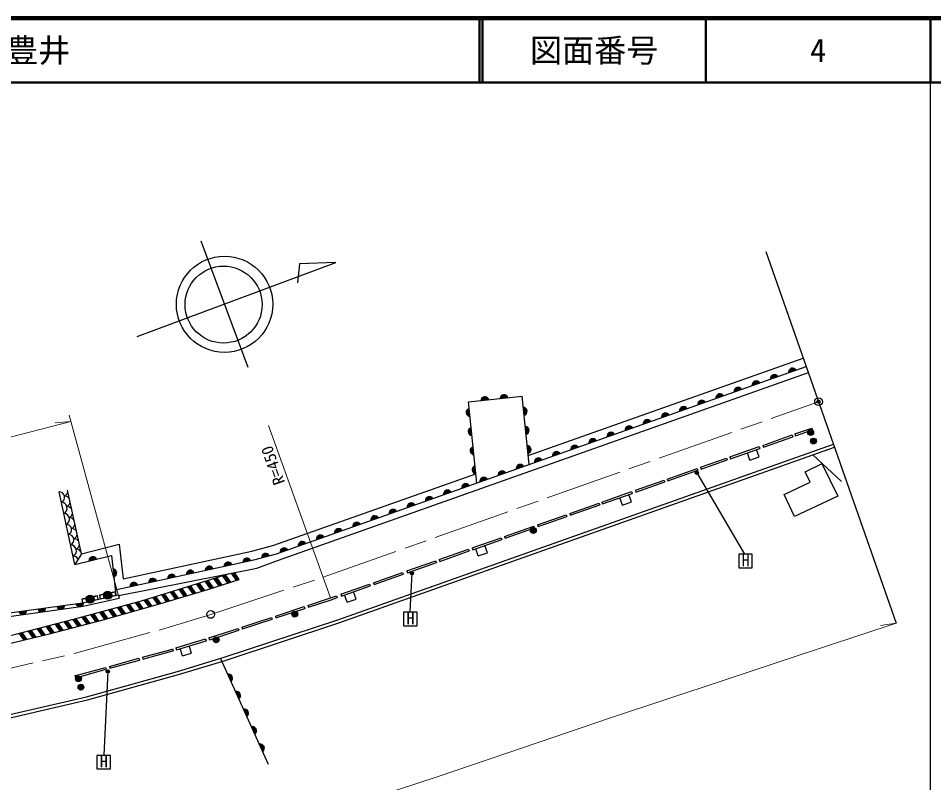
# Model space of a CAD drawing. Units: millimetres at full size, sheet at 1:1000; details may follow other scales. Extents: x 40000 to 680000, y 20000 to 380000.
# Drawn here: x 436936 to 579500, y 260887 to 380000 of the extents above; entities that cross this region are included whole.
import ezdxf
from ezdxf.enums import TextEntityAlignment as Align

# ---------------------------------------------------------------- set-up
doc = ezdxf.new("R2010")
doc.units = ezdxf.units.MM
doc.header["$LTSCALE"] = 1000
doc.header["$PDMODE"] = 32
doc.header["$PDSIZE"] = 500
doc.linetypes.add('CHAIN', pattern=[18.5, 12, -1.5, 3.5, -1.5])
for name, color, linetype, lineweight in [('M-BGD', 7, 'Continuous', 25), ('M-BGD-EXST', 7, 'Continuous', 25), ('M-BMK', 2, 'CHAIN', 13), ('M-BMK-OTRS', 5, 'Continuous', 25), ('M-BMK-SRVR', 3, 'Continuous', 25), ('M-STR-HTXT', 7, 'Continuous', 13), ('M-STR-STRC', 7, 'Continuous', 25), ('M-TTL', 2, 'Continuous', 140), ('M-TTL-BAND', 7, 'Continuous', 25), ('M-TTL-LINE', 7, 'Continuous', 50)]:
    doc.layers.add(name, color=color, linetype=linetype, lineweight=lineweight)
doc.layers.add('M-OTRS', color=6, linetype='Continuous')
doc.layers.add('M-TTL-TXT', color=7, linetype='Continuous')
doc.styles.add('ＭＳ ゴシック', font='')
doc.styles.get('ＭＳ ゴシック').set_extended_font_data('MS Gothic')

msp = doc.modelspace()

# ---------------------------------------------------------------- hatches: boundary and pattern name
at = {"layer": 'M-BGD'}
for points in [[(556902, 324754), (558082, 325171, 0.84072)], [(554074, 323753), (555254, 324171, 0.84072)], [(548417, 321752), (549597, 322170, 0.84072)], [(551245, 322753), (552425, 323170, 0.84072)], [(508971, 320445), (510216, 320573, 0.84072)], [(511955, 320752), (513200, 320881, 0.84072)], [(545589, 320752), (546769, 321169, 0.84072)], [(515588, 319382), (515716, 318136, 0.84072)], [(539932, 318751), (541112, 319169, 0.84072)], [(542760, 319752), (543940, 320169, 0.84072)], [(507282, 317966), (507154, 319211, 0.84072)], [(537104, 317751), (538284, 318168, 0.84072)], [(534276, 316750), (535456, 317168, 0.84072)], [(507589, 314982), (507461, 316227, 0.84072)], [(515895, 316397), (516024, 315152, 0.84072)], [(528619, 314750), (529799, 315167, 0.84072)], [(531447, 315750), (532627, 316167, 0.84072)], [(559887, 315463, 0.41421), (560342, 315008, 0.41421), (560797, 315463, 1)], [(525791, 313749), (526971, 314167, 0.84072)], [(560326, 314126, 0.41421), (560781, 313671, 0.41421), (561236, 314126, 1)], [(507896, 311997), (507768, 313243, 0.84072)], [(516203, 313413), (516331, 312168, 0.84072)], [(520134, 311748), (521314, 312166, 0.84072)], [(522962, 312749), (524142, 313166, 0.84072)], [(517306, 310748), (518486, 311165, 0.84072)], [(508203, 309013), (508075, 310258, 0.84072)], [(511649, 308747), (512829, 309165, 0.84072)], [(514478, 309748), (515658, 310165, 0.84072)], [(508821, 307747), (510001, 308164, 0.84072)], [(505993, 306746), (507173, 307164, 0.84072)], [(500336, 304746), (501516, 305163, 0.84072)], [(503164, 305746), (504344, 306163, 0.84072)], [(497508, 303745), (498688, 304163, 0.84072)], [(491851, 301744), (493031, 302162, 0.84072)], [(494680, 302745), (495860, 303162, 0.84072)], [(489023, 300744), (490203, 301161, 0.84072)], [(483366, 298743), (484546, 299161, 0.84072)], [(486195, 299744), (487375, 300161, 0.84072)], [(516695, 300175, 0.41421), (517150, 299720, 0.41421), (517605, 300175, 1)], [(480538, 297743), (481718, 298160, 0.84072)], [(474824, 295921), (476033, 296245, 0.84072)], [(477710, 296742), (478890, 297160, 0.84072)], [(447923, 295425), (449137, 295730, 0.84072)], [(468972, 294598), (470196, 294862, 0.84072)], [(471905, 295229), (473129, 295492, 0.84072)], [(451665, 294207), (451807, 292963, 0.84072)], [(463106, 293337), (464330, 293600, 0.84072)], [(466039, 293968), (467263, 294231, 0.84072)], [(457240, 292076), (458464, 292339, 0.84072)], [(460173, 292707), (461397, 292970, 0.84072)], [(454307, 291445), (455531, 291709, 0.84072)], [(447487, 289482, 0.41421), (448112, 288857, 0.41421), (448737, 289482, 1)], [(450231, 290094, 0.41421), (450856, 289469, 0.41421), (451481, 290094, 1)], [(441199, 288141), (439964, 287937, 0.84072)], [(444170, 288551), (442936, 288347, 0.84072)], [(447140, 288977), (445905, 288773, 0.84072)], [(438227, 287731), (436992, 287527, 0.84072)], [(479536, 287170, 0.41421), (479991, 286715, 0.41421), (480446, 287170, 1)], [(467303, 283135, 0.41421), (467758, 282680, 0.41421), (468213, 283135, 1)], [(445845, 277093, 0.41421), (446300, 276638, 0.41421), (446755, 277093, 1)], [(469524, 277807), (470040, 276667, 0.84072)], [(446234, 275765, 0.41421), (446689, 275310, 0.41421), (447144, 275765, 1)], [(470761, 275075), (471278, 273935, 0.84072)], [(471999, 272342), (472516, 271202, 0.84072)], [(473237, 269609), (473754, 268469, 0.84072)], [(474475, 266877), (474991, 265736, 0.84072)]]:
    msp.add_hatch(color=256, dxfattribs=at).paths.add_polyline_path(points)
at = {"layer": 'M-BGD-EXST'}
for points in [[(542389, 309064, 0.41421), (542728, 308964, 0.41421), (542828, 309303, 1)], [(498016, 293410, 0.41421), (498356, 293310, 0.41421), (498455, 293649, 1)], [(450653, 278100, 0.41421), (450992, 278000, 0.41421), (451092, 278340, 1)]]:
    msp.add_hatch(color=256, dxfattribs=at).paths.add_polyline_path(points)
at = {"layer": 'M-STR-STRC'}
for points in [[(466501, 292418), (466049, 292278), (466876, 291104), (467324, 291249)], [(467844, 292855), (467399, 292707), (468220, 291540), (468668, 291685)], [(469182, 293301), (468736, 293152), (469565, 291976), (470013, 292121)], [(470609, 293619), (470126, 293523), (470909, 292412), (471357, 292557)], [(462431, 291164), (461978, 291025), (462774, 289894), (463231, 290028)], [(463788, 291582), (463335, 291443), (464144, 290294), (464601, 290427)], [(465145, 292000), (464692, 291861), (465514, 290693), (465971, 290827)], [(457003, 289493), (456551, 289354), (457291, 288302), (457749, 288434)], [(458360, 289911), (457908, 289772), (458664, 288697), (459122, 288829)], [(459717, 290329), (459265, 290189), (460035, 289095), (460491, 289229)], [(461074, 290746), (460621, 290607), (461405, 289495), (461861, 289628)], [(452857, 288347), (452394, 288223), (453173, 287116), (453631, 287248)], [(454246, 288719), (453783, 288595), (454546, 287511), (455003, 287643)], [(455635, 289091), (455172, 288967), (455919, 287907), (456376, 288038)], [(447637, 285599), (448103, 285719), (447301, 286857), (446838, 286733)], [(449035, 285958), (449501, 286078), (448690, 287230), (448227, 287106)], [(450428, 286325), (450885, 286457), (450079, 287602), (449616, 287478)], [(451800, 286721), (452258, 286852), (451468, 287974), (451005, 287850)], [(441731, 285389), (441266, 285267), (442045, 284161), (442511, 284280)], [(443443, 284520), (443909, 284640), (443125, 285753), (442660, 285632)], [(444841, 284880), (445307, 285000), (444519, 286118), (444055, 285997)], [(446239, 285239), (446705, 285359), (445912, 286485), (445532, 286383), (445449, 286361)], [(437819, 283128), (438289, 283242), (437548, 284294), (437083, 284173)], [(438942, 284659), (438477, 284537), (439229, 283470), (439699, 283584)], [(440336, 285024), (439872, 284902), (440639, 283813), (441109, 283927)]]:
    msp.add_hatch(color=256, dxfattribs=at).paths.add_polyline_path(points)

# ---------------------------------------------------------------- linework, layer by layer
at = {"layer": 'M-BGD'}
for p, q in [((516358, 311898), (559186, 327046)), ((507047, 320247), (515411, 321108)), ((516506, 310465), (515411, 321108)), ((508351, 307580), (507047, 320247)), ((552872, 313456), (557474, 315081)), ((557474, 315081), (557574, 314798)), ((557891, 315228), (560512, 316154)), ((557891, 315228), (557991, 314946)), ((557991, 314946), (560612, 315871)), ((560512, 316154), (560612, 315871)), ((552972, 313173), (557574, 314798)), ((547772, 311655), (552314, 313259)), ((547872, 311372), (552414, 312976)), ((550887, 311164), (550488, 312296)), ((552302, 311664), (551902, 312795)), ((552314, 313259), (552414, 312976)), ((552872, 313456), (552972, 313173)), ((543201, 310041), (547236, 311466)), ((543301, 309758), (547336, 311183)), ((547236, 311466), (547336, 311183)), ((547772, 311655), (547872, 311372)), ((550887, 311164), (552302, 311664)), ((565144, 307830), (560654, 311980)), ((537999, 308204), (542661, 309850)), ((538099, 307921), (542761, 309567)), ((542661, 309850), (542761, 309567)), ((543201, 310041), (543301, 309758)), ((533034, 306450), (537507, 308030)), ((537507, 308030), (537607, 307747)), ((537999, 308204), (538099, 307921)), ((533134, 306168), (537607, 307747)), ((445745, 294878), (443279, 306205)), ((446757, 296576), (444598, 306492)), ((527807, 304605), (532461, 306248)), ((527907, 304322), (532561, 305965)), ((531019, 304148), (530619, 305280)), ((532433, 304648), (532034, 305779)), ((532461, 306248), (532561, 305965)), ((533034, 306450), (533134, 306168)), ((522807, 302839), (527423, 304469)), ((522907, 302556), (527523, 304186)), ((527423, 304469), (527523, 304186)), ((527807, 304605), (527907, 304322)), ((531019, 304148), (532433, 304648)), ((517792, 301068), (522274, 302651)), ((517892, 300785), (522374, 302368)), ((522274, 302651), (522374, 302368)), ((522807, 302839), (522907, 302556)), ((512658, 299255), (517248, 300876)), ((517248, 300876), (517348, 300593)), ((517792, 301068), (517892, 300785)), ((512758, 298972), (517348, 300593)), ((507615, 297474), (512127, 299068)), ((507715, 297191), (512227, 298785)), ((512127, 299068), (512227, 298785)), ((512658, 299255), (512758, 298972)), ((446757, 296576), (445745, 294878)), ((502483, 295662), (507067, 297281)), ((502582, 295379), (507167, 296998)), ((507067, 297281), (507167, 296998)), ((507615, 297474), (507715, 297191)), ((508569, 296220), (508169, 297352)), ((508569, 296220), (509983, 296720)), ((509983, 296720), (509584, 297851)), ((497432, 293878), (501965, 295479)), ((497532, 293595), (502065, 295196)), ((501965, 295479), (502065, 295196)), ((502483, 295662), (502582, 295379)), ((497432, 293878), (497532, 293595)), ((492242, 292045), (496775, 293646)), ((492342, 291763), (496874, 293363)), ((496775, 293646), (496874, 293363)), ((487154, 290249), (491645, 291835)), ((487254, 289966), (491745, 291552)), ((491645, 291835), (491745, 291552)), ((492242, 292045), (492342, 291763)), ((446831, 289484), (449271, 290028)), ((449575, 290096), (452015, 290640)), ((452548, 290183), (452668, 289646)), ((486501, 290018), (486601, 289735)), ((487154, 290249), (487254, 289966)), ((488137, 289005), (487737, 290136)), ((488137, 289005), (489551, 289504)), ((489551, 289504), (489152, 290636)), ((476966, 286846), (481444, 288326)), ((477060, 286561), (481538, 288041)), ((481444, 288326), (481538, 288041)), ((482047, 288525), (482141, 288240)), ((471768, 285129), (476369, 286649)), ((476369, 286649), (476463, 286364)), ((476966, 286846), (477060, 286561)), ((471768, 285129), (471862, 284844)), ((471862, 284844), (476463, 286364)), ((471198, 284941), (471292, 284656)), ((461474, 281892), (466104, 283304)), ((461562, 281605), (466192, 283017)), ((466104, 283304), (466192, 283017)), ((466623, 283462), (466710, 283175)), ((460968, 281738), (461055, 281451)), ((461474, 281892), (461562, 281605)), ((462483, 280631), (462133, 281779)), ((462483, 280631), (463918, 281069)), ((463918, 281069), (463567, 282217)), ((451123, 279010), (455718, 280280)), ((451203, 278721), (455797, 279990)), ((455718, 280280), (455797, 279990)), ((456271, 280433), (456351, 280143)), ((475908, 263714), (468453, 280172)), ((450517, 278842), (450596, 278553)), ((451123, 279010), (451203, 278721)), ((445761, 277570), (445828, 277277))]:
    msp.add_line(p, q, dxfattribs=at)
for points in [[(452038, 290957), (473615, 295597), (477151, 296545), (559648, 325725)], [(452579, 290045), (474068, 294304), (477447, 295589), (559979, 324781)], [(379187, 262218), (379332, 262229), (389745, 263526), (401897, 265051), (412072, 266738), (429006, 269997), (447568, 274293), (461726, 278205), (469022, 280431), (486709, 286274), (563877, 313654)], [(379226, 261719), (379382, 261731), (389807, 263030), (401969, 264556), (412160, 266246), (429110, 269508), (447691, 273808), (461865, 277725), (469174, 279954), (486872, 285801), (564042, 313182)], [(562100, 310643), (564558, 305546), (557847, 302354), (556236, 305780), (560279, 307742), (559488, 309353), (562112, 310618)], [(453252, 292651), (473287, 296958), (476735, 297883), (508203, 309013)], [(446757, 296576), (452633, 298050), (453252, 292651)], [(445745, 294878), (451424, 296304), (452137, 290091)], [(323119, 270829), (344300, 272735), (389270, 280164), (418847, 284809), (427526, 286255), (446954, 288935), (452548, 290183)], [(323119, 270277), (344370, 272189), (389357, 279621), (418935, 284266), (427609, 285711), (447051, 288393), (452668, 289646)], [(447506, 289635), (446831, 289484), (446954, 288935), (447629, 289086)], [(449332, 289754), (449271, 290028), (448596, 289878)], [(448718, 289329), (449394, 289479), (449332, 289754)], [(450250, 290247), (449575, 290096), (449697, 289547), (450372, 289698)], [(452076, 290366), (452015, 290640), (451339, 290490)], [(451462, 289941), (452137, 290091), (452076, 290366)], [(482047, 288525), (485543, 289680), (486501, 290018)], [(482141, 288240), (485640, 289396), (486601, 289735)], [(466623, 283462), (467932, 283862), (471198, 284941)], [(466710, 283175), (468023, 283576), (471292, 284656)], [(456271, 280433), (460721, 281662), (460968, 281738)], [(456351, 280143), (460805, 281374), (461055, 281451)], [(445761, 277570), (446682, 277783), (450517, 278842)], [(445828, 277277), (446756, 277492), (450596, 278553)]]:
    msp.add_lwpolyline(points, dxfattribs=at)
for centre, radius in [((560342, 315463), 455), ((560781, 314126), 455), ((517150, 300175), 455), ((448112, 289482), 625), ((450856, 290094), 625), ((479991, 287170), 455), ((467758, 283135), 455), ((446300, 277093), 455), ((446689, 275765), 455)]:
    msp.add_circle(centre, radius, dxfattribs=at)
for centre, radius, start, end in [((557528, 324859), 635, 29.37043, 189.58816), ((554700, 323859), 635, 29.37043, 189.58816), ((549043, 321858), 635, 29.37043, 189.58816), ((551872, 322859), 635, 29.37043, 189.58816), ((509604, 320401), 635, 15.76725, 175.98498), ((512589, 320708), 635, 15.76725, 175.98498), ((546215, 320858), 635, 29.37043, 189.58816), ((515544, 318748), 635, 285.76725, 85.98498), ((540559, 318857), 635, 29.37043, 189.58816), ((543387, 319857), 635, 29.37043, 189.58816), ((507326, 318600), 635, 105.76725, 265.98498), ((537730, 317857), 635, 29.37043, 189.58816), ((534902, 316856), 635, 29.37043, 189.58816), ((507633, 315615), 635, 105.76725, 265.98498), ((515851, 315764), 635, 285.76725, 85.98498), ((529245, 314855), 635, 29.37043, 189.58816), ((532074, 315856), 635, 29.37043, 189.58816), ((526417, 313855), 635, 29.37043, 189.58816), ((507940, 312631), 635, 105.76725, 265.98498), ((516158, 312779), 635, 285.76725, 85.98498), ((520760, 311854), 635, 29.37043, 189.58816), ((523589, 312855), 635, 29.37043, 189.58816), ((517932, 310854), 635, 29.37043, 189.58816), ((508248, 309647), 635, 105.76725, 265.98498), ((512276, 308853), 635, 29.37043, 189.58816), ((515104, 309853), 635, 29.37043, 189.58816), ((509447, 307853), 635, 29.37043, 189.58816), ((506619, 306852), 635, 29.37043, 189.58816), ((443313, 305369), 836, 292.22911, 92.33633), ((443824, 306306), 818, 291.9206, 358.69449), ((444163, 304711), 837, 28.50847, 92.27889), ((500962, 304851), 635, 29.37043, 189.58816), ((503791, 305852), 635, 29.37043, 189.58816), ((443617, 303678), 917, 295.34688, 89.21856), ((444163, 304711), 837, 293.36618, 356.05696), ((444464, 303022), 920, 31.56299, 88.06954), ((498134, 303851), 635, 29.37043, 189.58816), ((444010, 301950), 899, 294.55921, 90.00623), ((444464, 303022), 920, 296.40416, 353.00245), ((492478, 301850), 635, 29.37043, 189.58816), ((495306, 302851), 635, 29.37043, 189.58816), ((444420, 300315), 819, 291.97389, 92.59155), ((444857, 301297), 901, 31.32385, 88.95683), ((444857, 301297), 901, 294.00195, 353.24159), ((489649, 300850), 635, 29.37043, 189.58816), ((444761, 298720), 836, 292.22911, 92.33633), ((445272, 299657), 818, 25.87095, 93.3965), ((445272, 299657), 818, 291.9206, 358.69449), ((483993, 298849), 635, 29.37043, 189.58816), ((486821, 299849), 635, 29.37043, 189.58816), ((445611, 298061), 837, 28.50847, 92.27889), ((445611, 298061), 837, 293.36618, 356.05696), ((481164, 297849), 635, 29.37043, 189.58816), ((445065, 297028), 917, 295.34688, 89.21856), ((445908, 296368), 925, 31.51241, 87.85651), ((475457, 295978), 635, 24.90146, 185.11919), ((478336, 296848), 635, 29.37043, 189.58816), ((445457, 295301), 899, 28.15901, 90.00623), ((448557, 295471), 635, 23.98083, 184.19856), ((469607, 294623), 635, 22.02488, 182.24261), ((472540, 295254), 635, 22.02488, 182.24261), ((451628, 293573), 635, 286.43798, 86.65571), ((463741, 293362), 635, 22.02488, 182.24261), ((466674, 293993), 635, 22.02488, 182.24261), ((457875, 292101), 635, 22.02488, 182.24261), ((460808, 292732), 635, 22.02488, 182.24261), ((454942, 291470), 635, 22.02488, 182.24261), ((440563, 288147), 635, 199.27172, 359.48945), ((443535, 288557), 635, 199.27172, 359.48945), ((446505, 288982), 635, 199.27172, 359.48945), ((437592, 287737), 635, 199.27172, 359.48945), ((469682, 277192), 635, 304.2598, 104.47753), ((470920, 274460), 635, 304.2598, 104.47753), ((472158, 271727), 635, 304.2598, 104.47753), ((473396, 268994), 635, 304.2598, 104.47753), ((474634, 266261), 635, 304.2598, 104.47753)]:
    msp.add_arc(centre, radius, start, end, dxfattribs=at)
at = {"layer": 'M-BGD-EXST'}
for p, q in [((542609, 309184), (550038, 296519)), ((551245, 296479), (549145, 296479)), ((549145, 296479), (549145, 294379)), ((551245, 294379), (551245, 296479)), ((549145, 294379), (551245, 294379)), ((498236, 293530), (497910, 287516)), ((499040, 287437), (496940, 287437)), ((496940, 287437), (496940, 285337)), ((499040, 285337), (499040, 287437)), ((496940, 285337), (499040, 285337)), ((450872, 278220), (450238, 265184)), ((451270, 265128), (449170, 265128)), ((449170, 265128), (449170, 263028)), ((451270, 263028), (451270, 265128)), ((449170, 263028), (451270, 263028))]:
    msp.add_line(p, q, dxfattribs=at)
for centre in [(542609, 309184), (498236, 293530), (450872, 278220)]:
    msp.add_circle(centre, 250, dxfattribs=at)
at = {"layer": 'M-BMK'}
msp.add_lwpolyline([(427555, 276846), (445846, 281079), (459772, 284927), (466903, 287103), (484441, 292896), (561563, 320260)], dxfattribs=at)
at = {"layer": 'M-BMK-OTRS'}
msp.add_line((553367, 343655), (573646, 285767), dxfattribs=at)
at = {"layer": 'M-BMK-SRVR'}
for p, q in [((465375, 345314), (472699, 325632)), ((455447, 330416), (486403, 341936)), ((480739, 341755), (480412, 338772)), ((486403, 341936), (480739, 341755))]:
    msp.add_line(p, q, dxfattribs=at)
for centre, radius in [((469052, 335433), 7500), ((468901, 335387), 6000), ((561563, 320260), 600), ((466903, 287103), 600)]:
    msp.add_circle(centre, radius, dxfattribs=at)
at = {"layer": 'M-OTRS'}
msp.add_point((561563, 320260), dxfattribs=at)
msp.add_point((561563, 320260), dxfattribs=at)
at = {"layer": 'M-STR-HTXT'}
for p, q in [((452668, 289646), (444834, 318138)), ((445099, 317174), (442655, 316939)), ((475913, 316533), (485543, 289680)), ((573646, 285767), (571223, 285368))]:
    msp.add_line(p, q, dxfattribs=at)
for points in [[(321549, 300751), (334373, 301441), (355195, 302561), (369448, 303511), (383519, 304864), (397122, 306763), (410388, 309117), (421991, 311466), (434464, 314425), (445099, 317174)], [(435505, 242850), (446217, 245294), (456577, 247799), (465010, 250062), (477318, 253738), (489517, 257620), (502322, 261866), (518055, 267190), (529146, 270987), (546873, 276885), (556861, 280192), (573646, 285767)]]:
    msp.add_lwpolyline(points, dxfattribs=at)
at = {"layer": 'M-STR-STRC'}
for p, q in [((466876, 291104), (466049, 292278)), ((467324, 291249), (466501, 292418)), ((468220, 291540), (467399, 292707)), ((468668, 291685), (467844, 292855)), ((469565, 291976), (468736, 293152)), ((470013, 292121), (469182, 293301)), ((470909, 292412), (470126, 293523)), ((471357, 292557), (470609, 293619)), ((462774, 289894), (461978, 291025)), ((463231, 290028), (462431, 291164)), ((464144, 290294), (463335, 291443)), ((464601, 290427), (463788, 291582)), ((465514, 290693), (464692, 291861)), ((465971, 290827), (465145, 292000)), ((457749, 288434), (457003, 289493)), ((458664, 288697), (457908, 289772)), ((459122, 288829), (458360, 289911)), ((460035, 289095), (459265, 290189)), ((460491, 289229), (459717, 290329)), ((461405, 289495), (460621, 290607)), ((461861, 289628), (461074, 290746)), ((453173, 287116), (452394, 288223)), ((453631, 287248), (452857, 288347)), ((454546, 287511), (453783, 288595)), ((455003, 287643), (454246, 288719)), ((455919, 287907), (455172, 288967)), ((456376, 288038), (455635, 289091)), ((457291, 288302), (456551, 289354)), ((447637, 285599), (446838, 286733)), ((448103, 285719), (447301, 286857)), ((449035, 285958), (448227, 287106)), ((449501, 286078), (448690, 287230)), ((450428, 286325), (449616, 287478)), ((450885, 286457), (450079, 287602)), ((451800, 286721), (451005, 287850)), ((452258, 286852), (451468, 287974)), ((442045, 284161), (441266, 285267)), ((442511, 284280), (441731, 285389)), ((443443, 284520), (442660, 285632)), ((443909, 284640), (443125, 285753)), ((444841, 284880), (444055, 285997)), ((445307, 285000), (444519, 286118)), ((446239, 285239), (445449, 286361)), ((446705, 285359), (445912, 286485)), ((437819, 283128), (437083, 284173)), ((438289, 283242), (437548, 284294)), ((439229, 283470), (438477, 284537)), ((439699, 283584), (438942, 284659)), ((440639, 283813), (439872, 284902)), ((441109, 283927), (440336, 285024))]:
    msp.add_line(p, q, dxfattribs=at)
for points in [[(346430, 272222), (352430, 272475), (358117, 272728), (363805, 273078), (369598, 273566), (376921, 274128), (382798, 274815), (392508, 276039), (402316, 277412), (410788, 278823), (420685, 280619), (428326, 282108), (436353, 283982), (445532, 286383), (456128, 289224), (466886, 292536), (469442, 293388), (470609, 293619)], [(346567, 270963), (354094, 271309), (362108, 271721), (368848, 272225), (375493, 272760), (382296, 273547), (389455, 274334), (396604, 275246), (404142, 276447), (411040, 277549), (416520, 278556), (425321, 280323), (431840, 281677), (441582, 284042), (450149, 286245), (459138, 288834), (466477, 290974), (471357, 292557)]]:
    msp.add_lwpolyline(points, dxfattribs=at)
at = {"layer": 'M-TTL'}
msp.add_line((680000, 380000), (40000, 380000), dxfattribs=at)
at = {"layer": 'M-TTL-BAND'}
msp.add_line((579000, 20000), (579000, 370000), dxfattribs=at)
at = {"layer": 'M-TTL-LINE'}
for p, q in [((508747, 380000), (508747, 370000)), ((509247, 380000), (509247, 370000)), ((543997, 380000), (543997, 370000)), ((579000, 380000), (579000, 370000)), ((40000, 370000), (680000, 370000))]:
    msp.add_line(p, q, dxfattribs=at)

# ---------------------------------------------------------------- texts
at = {"layer": 'M-BGD-EXST', "style": 'ＭＳ ゴシック'}
for p in [(549598, 294070), (497393, 285029), (449623, 262720)]:
    msp.add_text('H', height=1833, dxfattribs=at).set_placement(p, align=Align.BOTTOM_LEFT)
at = {"layer": 'M-STR-HTXT', "style": 'ＭＳ ゴシック'}
msp.add_text('R=450', height=1833, rotation=109.729, dxfattribs=at).set_placement((479016, 307879), align=Align.BOTTOM_LEFT)
at = {"layer": 'M-TTL-TXT', "style": 'ＭＳ ゴシック'}
msp.add_text('下松市大字東豊井', height=3666, dxfattribs=at).set_placement((405024, 375000), align=Align.MIDDLE_LEFT)
for s, p in [('図面番号', (526622, 375000)), ('4', (561497, 375000))]:
    msp.add_text(s, height=3666, dxfattribs=at).set_placement(p, align=Align.MIDDLE_CENTER)

doc.saveas('drawing.dxf')
